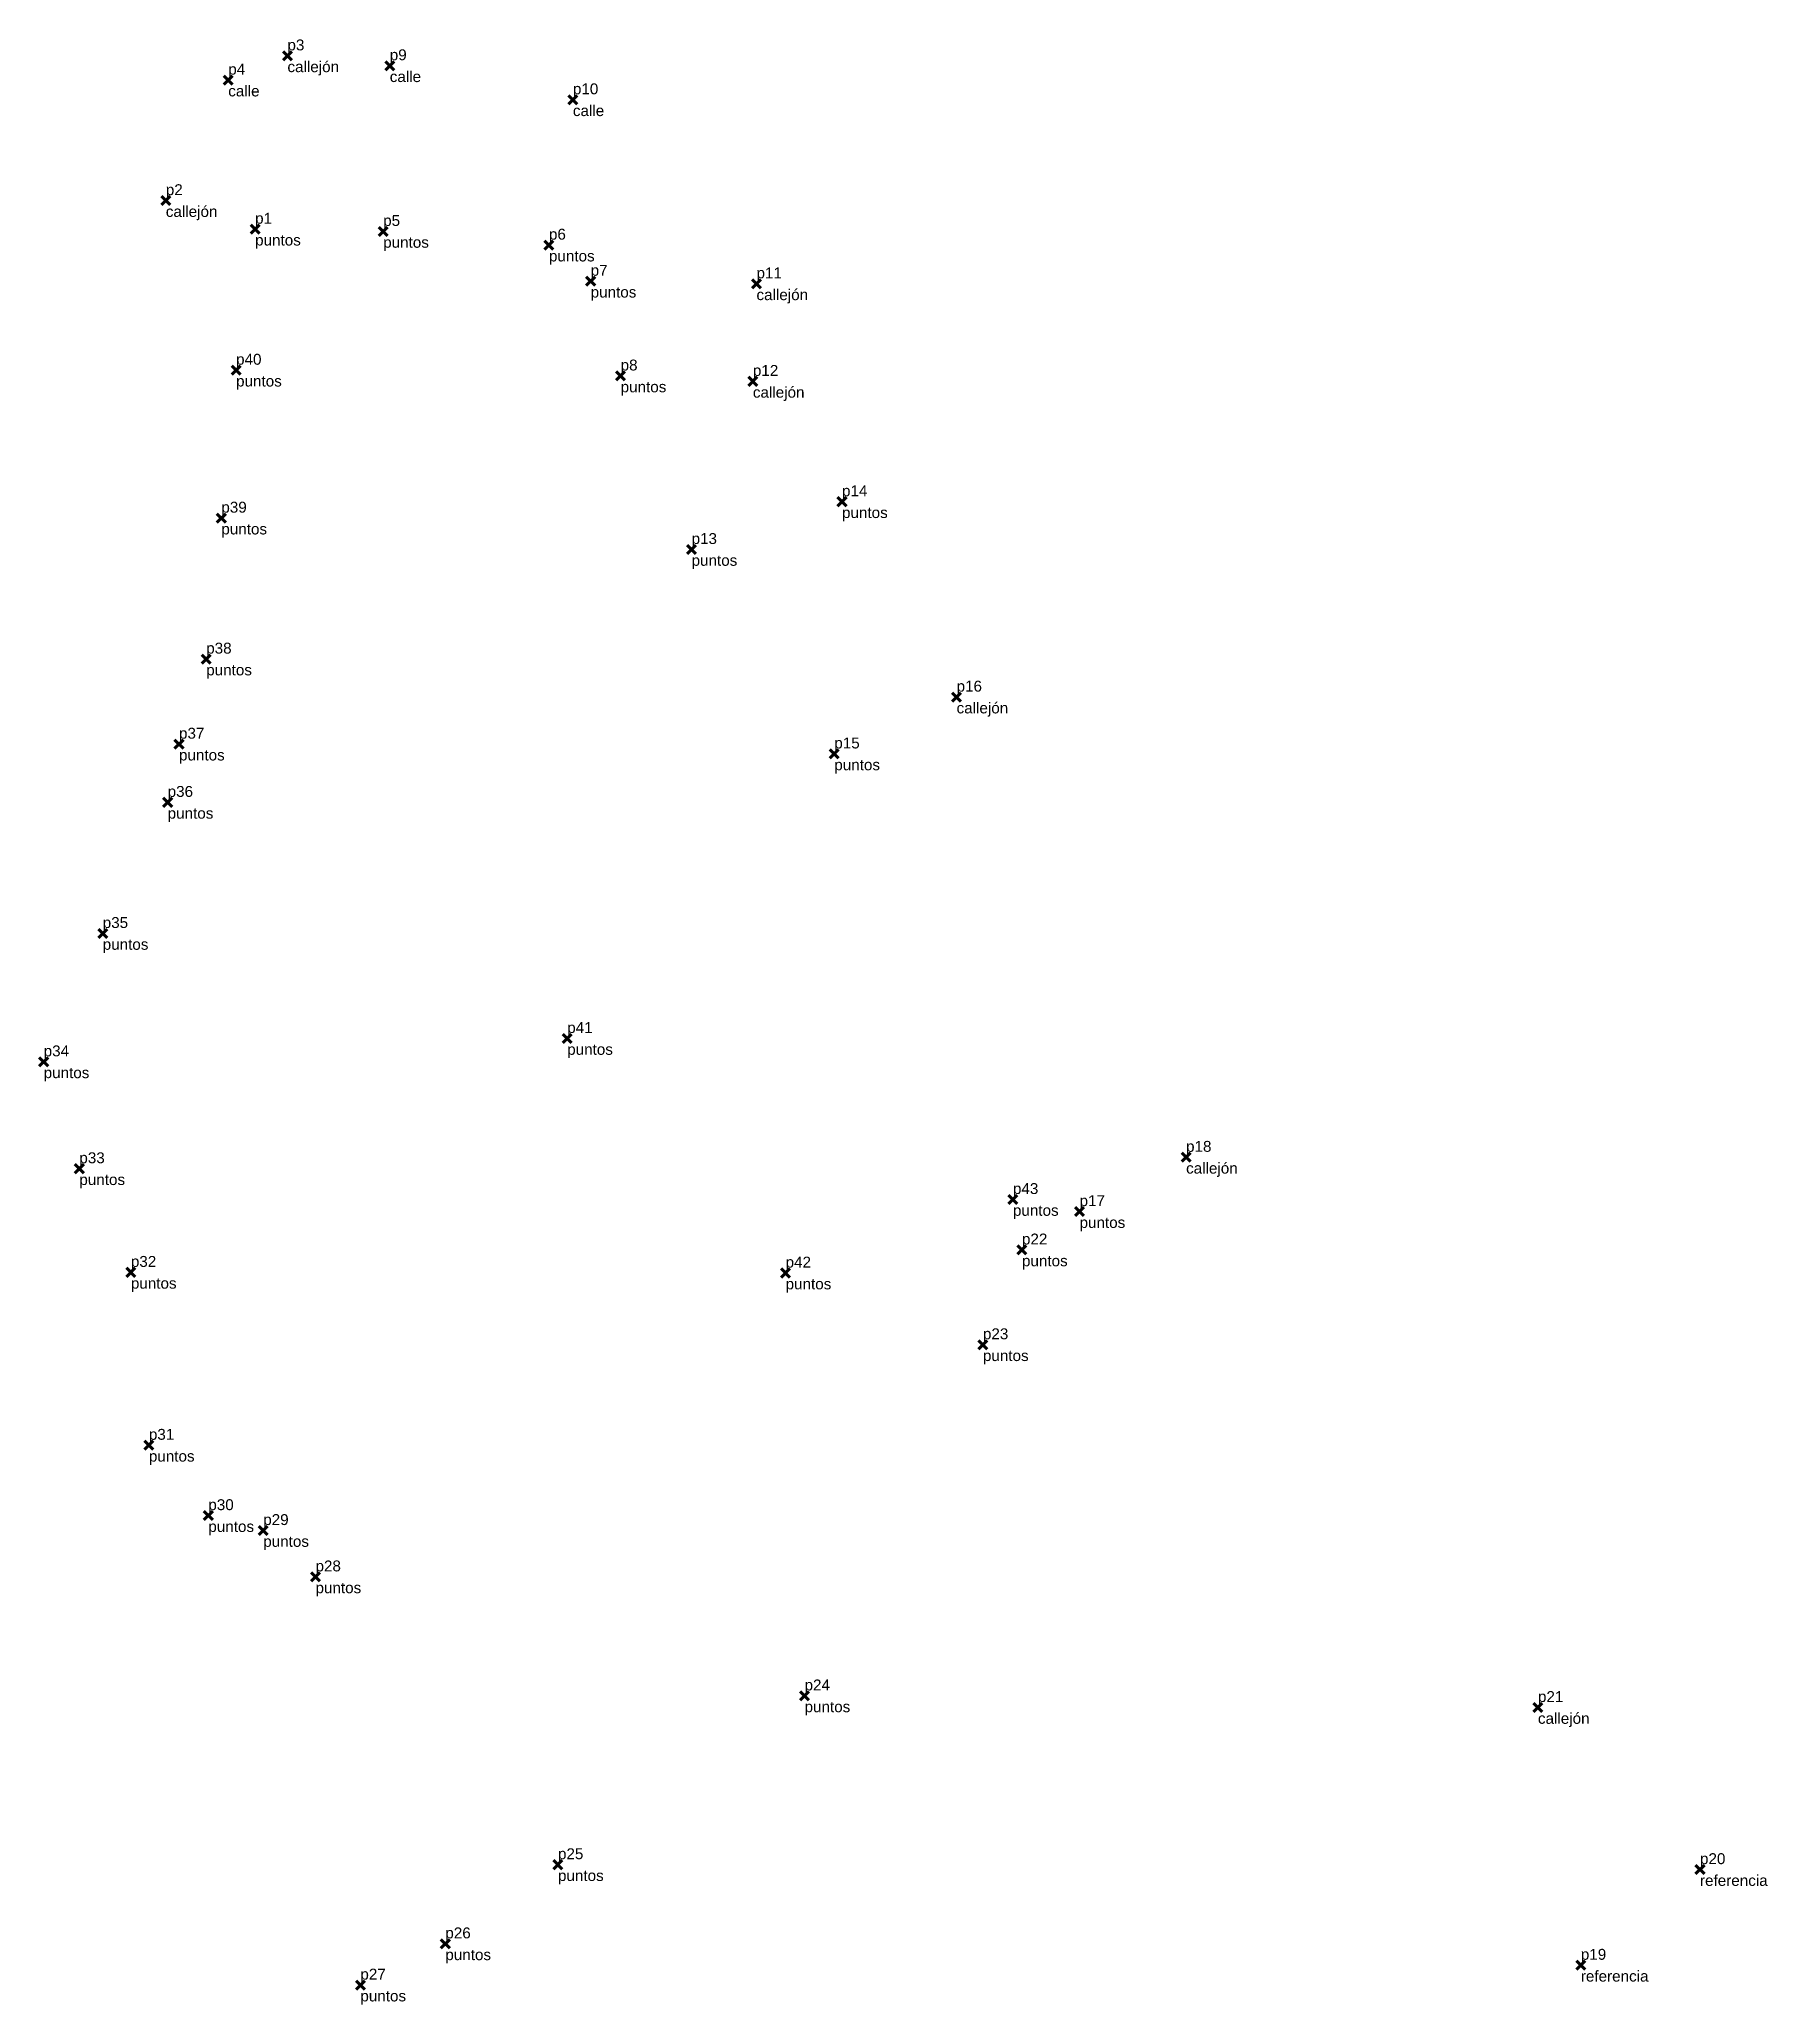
# Model space of a CAD drawing. Header units: millimetres. Extents: x 614603.8 to 614683.1, y 1316501.1 to 1316591.3.
import ezdxf

# ---------------------------------------------------------------- set-up
doc = ezdxf.new("R2010")
doc.units = ezdxf.units.MM
doc.header["$PDMODE"] = 3
doc.header["$PDSIZE"] = 0.2
for name, color, linetype, lineweight in [('calle', 174, 'CONTINUOUS', 100), ('callejón', 174, 'CONTINUOUS', 100), ('puntos', 174, 'CONTINUOUS', 100), ('referencia', 174, 'CONTINUOUS', 100)]:
    doc.layers.add(name, color=color, linetype=linetype, lineweight=lineweight)
doc.styles.get("Standard").update_dxf_attribs({"font": 'arial.ttf', "width": 0.65})

msp = doc.modelspace()

# ---------------------------------------------------------------- linework, layer by layer
at = {"layer": 'calle'}
for p in [(614619.885, 1316590.111, 62.927), (614612.475, 1316589.452, 63.576), (614628.287, 1316588.549, 62.953)]:
    msp.add_point(p, dxfattribs=at)
at = {"layer": 'callejón'}
for p in [(614615.19, 1316590.565, 63.202), (614609.61, 1316583.92, 63.578), (614636.71, 1316580.1, 63.036), (614636.544, 1316575.623, 63.473), (614645.891, 1316561.131, 66.094), (614656.42, 1316540.006, 68.168), (614672.564, 1316514.75, 70.053)]:
    msp.add_point(p, dxfattribs=at)
at = {"layer": 'puntos'}
for p in [(614613.707, 1316582.608, 63.402), (614619.582, 1316582.506, 63.139), (614627.188, 1316581.877, 62.862), (614629.102, 1316580.22, 63.012), (614612.834, 1316576.136, 65.267), (614630.477, 1316575.871, 63.282), (614640.634, 1316570.099, 64.852), (614612.158, 1316569.346, 66.109), (614633.732, 1316567.906, 64.879), (614611.463, 1316562.876, 68.364), (614610.215, 1316558.97, 69.393), (614640.28, 1316558.522, 65.895), (614609.694, 1316556.298, 71.719), (614606.715, 1316550.28, 72.726), (614628.025, 1316545.459, 69.689), (614604.006, 1316544.388, 75.412), (614605.643, 1316539.482, 76.34), (614648.476, 1316538.069, 68.011), (614651.532, 1316537.513, 68.583), (614648.89, 1316535.753, 69.393), (614608.006, 1316534.724, 77.022), (614638.046, 1316534.693, 70.225), (614647.099, 1316531.402, 70.301), (614608.832, 1316526.787, 77.391), (614611.561, 1316523.558, 76.663), (614614.08, 1316522.874, 75.619), (614616.478, 1316520.746, 75.179), (614638.916, 1316515.284, 72.717), (614627.602, 1316507.535, 75.485), (614622.435, 1316503.902, 76.624), (614618.536, 1316502.008, 77.281)]:
    msp.add_point(p, dxfattribs=at)
at = {"layer": 'referencia'}
for p in [(614679.998, 1316507.31, 70.639), (614674.531, 1316502.919, 71.101)]:
    msp.add_point(p, dxfattribs=at)

# ---------------------------------------------------------------- texts
at = {"layer": 'calle'}
for s, p in [('p9', (614619.885, 1316590.361)), ('p4', (614612.475, 1316589.702)), ('calle', (614619.885, 1316589.361)), ('calle', (614612.475, 1316588.702)), ('p10', (614628.287, 1316588.799)), ('calle', (614628.287, 1316587.799))]:
    msp.add_text(s, height=0.5, dxfattribs=at).set_placement(p)
at = {"layer": 'callejón'}
for s, p in [('p3', (614615.19, 1316590.815)), ('callejón', (614615.19, 1316589.815)), ('p2', (614609.61, 1316584.17)), ('callejón', (614609.61, 1316583.17)), ('p11', (614636.71, 1316580.35)), ('callejón', (614636.71, 1316579.35)), ('p12', (614636.544, 1316575.873)), ('callejón', (614636.544, 1316574.873)), ('p16', (614645.891, 1316561.381)), ('callejón', (614645.891, 1316560.381)), ('p18', (614656.42, 1316540.256)), ('callejón', (614656.42, 1316539.256)), ('p21', (614672.564, 1316515)), ('callejón', (614672.564, 1316514))]:
    msp.add_text(s, height=0.5, dxfattribs=at).set_placement(p)
at = {"layer": 'puntos'}
for s, p in [('p1', (614613.707, 1316582.858)), ('p5', (614619.582, 1316582.756)), ('p6', (614627.188, 1316582.127)), ('puntos', (614613.707, 1316581.858)), ('puntos', (614619.582, 1316581.756)), ('puntos', (614627.188, 1316581.127)), ('p7', (614629.102, 1316580.47)), ('puntos', (614629.102, 1316579.47)), ('p40', (614612.834, 1316576.386)), ('p8', (614630.477, 1316576.121)), ('puntos', (614612.834, 1316575.386)), ('puntos', (614630.477, 1316575.121)), ('p14', (614640.634, 1316570.349)), ('p39', (614612.158, 1316569.596)), ('puntos', (614612.158, 1316568.596)), ('puntos', (614640.634, 1316569.349)), ('p13', (614633.732, 1316568.156)), ('puntos', (614633.732, 1316567.156)), ('p38', (614611.463, 1316563.126)), ('puntos', (614611.463, 1316562.126)), ('p37', (614610.215, 1316559.22)), ('p15', (614640.28, 1316558.772)), ('puntos', (614610.215, 1316558.22)), ('puntos', (614640.28, 1316557.772)), ('p36', (614609.694, 1316556.548)), ('puntos', (614609.694, 1316555.548)), ('p35', (614606.715, 1316550.53)), ('puntos', (614606.715, 1316549.53)), ('p41', (614628.025, 1316545.709)), ('p34', (614604.006, 1316544.638)), ('puntos', (614628.025, 1316544.709)), ('puntos', (614604.006, 1316543.638)), ('p33', (614605.643, 1316539.732)), ('puntos', (614605.643, 1316538.732)), ('p43', (614648.476, 1316538.319)), ('p17', (614651.532, 1316537.763)), ('puntos', (614648.476, 1316537.319)), ('p22', (614648.89, 1316536.003)), ('puntos', (614651.532, 1316536.763)), ('p32', (614608.006, 1316534.974)), ('p42', (614638.046, 1316534.943)), ('puntos', (614648.89, 1316535.003)), ('puntos', (614608.006, 1316533.974)), ('puntos', (614638.046, 1316533.943)), ('p23', (614647.099, 1316531.652)), ('puntos', (614647.099, 1316530.652)), ('p31', (614608.832, 1316527.037)), ('puntos', (614608.832, 1316526.037)), ('p30', (614611.561, 1316523.808)), ('puntos', (614611.561, 1316522.808)), ('p29', (614614.08, 1316523.124)), ('puntos', (614614.08, 1316522.124)), ('p28', (614616.478, 1316520.996)), ('puntos', (614616.478, 1316519.996)), ('p24', (614638.916, 1316515.534)), ('puntos', (614638.916, 1316514.534)), ('p25', (614627.602, 1316507.785)), ('puntos', (614627.602, 1316506.785)), ('p26', (614622.435, 1316504.152)), ('puntos', (614622.435, 1316503.152)), ('p27', (614618.536, 1316502.258)), ('puntos', (614618.536, 1316501.258))]:
    msp.add_text(s, height=0.5, dxfattribs=at).set_placement(p)
at = {"layer": 'referencia'}
for s, p in [('p20', (614679.998, 1316507.56)), ('referencia', (614679.998, 1316506.56)), ('p19', (614674.531, 1316503.169)), ('referencia', (614674.531, 1316502.169))]:
    msp.add_text(s, height=0.5, dxfattribs=at).set_placement(p)

doc.saveas('drawing.dxf')
